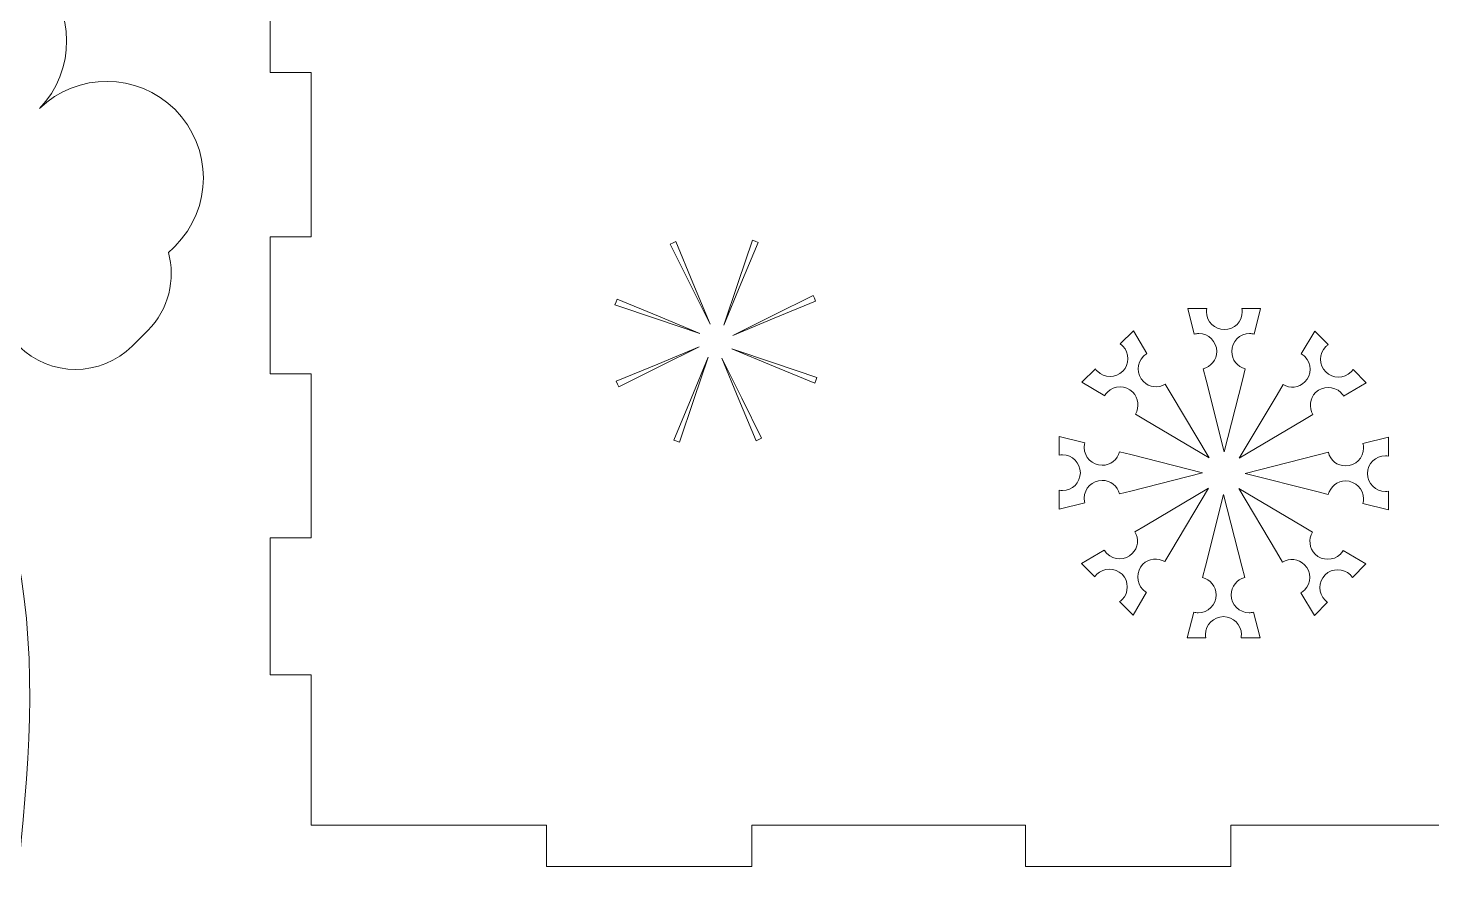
# Model space of a CAD drawing. Header units: centimetres. Extents: x -46.6 to 47.1, y -34.6 to 34.6.
# Drawn here: x 9.88 to 30.39, y 9.21 to 21.79 of the extents above; entities that cross this region are included whole.
import ezdxf

# ---------------------------------------------------------------- set-up
doc = ezdxf.new("R2010")
doc.units = ezdxf.units.CM
doc.header["$MEASUREMENT"] = 0
doc.layers.add('layer 1', color=7, linetype='Continuous')

msp = doc.modelspace()

# ---------------------------------------------------------------- linework, layer by layer
at = {"layer": 'layer 1', "lineweight": 9}
for points, knots in [([(-2.1397, 34.3678), (-1.70118, 34.3678), (-1.25418, 34.25672), (-0.84504, 34.07166), (-0.84504, 34.07166), (-1.07098, 33.84564), (-1.00462, 33.43742), (-1.08522, 33.1208), (-1.08522, 33.1208), (-0.86288, 33.32034), (-0.69158, 33.69736), (-0.40396, 33.83474), (-0.40396, 33.83474), (0.47112, 33.28476), (1.04496, 32.40574), (0.72594, 31.6689), (0.72594, 31.6689), (0.72594, 31.6689), (0.35686, 30.81668), (0.35686, 30.81668), (0.35686, 30.81668), (0.89428, 31.11614), (1.58564, 31.03772), (2.04226, 30.58112), (2.04226, 30.58112), (2.58862, 30.03476), (2.59362, 29.15216), (2.05746, 28.59952), (2.05746, 28.59952), (2.05746, 28.59952), (2.05786, 28.59912), (2.05786, 28.59912), (2.05786, 28.59912), (2.61052, 29.13528), (3.4931, 29.13028), (4.03946, 28.58392), (4.03946, 28.58392), (4.58582, 28.03754), (4.59084, 27.15496), (4.05468, 26.60232), (4.05468, 26.60232), (4.05468, 26.60232), (4.05508, 26.60192), (4.05508, 26.60192), (4.05508, 26.60192), (4.60772, 27.13808), (5.4903, 27.13306), (6.03668, 26.5867), (6.03668, 26.5867), (6.58304, 26.04034), (6.58804, 25.15776), (6.05188, 24.6051), (6.05188, 24.6051), (6.05188, 24.6051), (6.05228, 24.6047), (6.05228, 24.6047), (6.05228, 24.6047), (6.60492, 25.14086), (7.48752, 25.13586), (8.03388, 24.5895), (8.03388, 24.5895), (8.58024, 24.04312), (8.58526, 23.16054), (8.0491, 22.6079), (8.0491, 22.6079), (8.0491, 22.6079), (8.0495, 22.6075), (8.0495, 22.6075), (8.0495, 22.6075), (8.60214, 23.14366), (9.48472, 23.13866), (10.03108, 22.59228), (10.03108, 22.59228), (10.57746, 22.04592), (10.58246, 21.16334), (10.0463, 20.61068), (10.0463, 20.61068), (10.0463, 20.61068), (10.0467, 20.6103), (10.0467, 20.6103), (10.0467, 20.6103), (10.59934, 21.14644), (11.48194, 21.14144), (12.0283, 20.59508), (12.0283, 20.59508), (12.57982, 20.04356), (12.57982, 19.14938), (12.0283, 18.59786), (12.0283, 18.59786), (11.99692, 18.56648), (11.96436, 18.53696), (11.93088, 18.50916), (11.93088, 18.50916), (12.03858, 18.11516), (11.9385, 17.67492), (11.6305, 17.36694), (11.6305, 17.36694), (11.6305, 17.36694), (11.40418, 17.1406), (11.40418, 17.1406), (11.40418, 17.1406), (10.9478, 16.68422), (10.201, 16.68422), (9.74462, 17.1406), (9.74462, 17.1406), (9.74462, 17.1406), (9.34388, 17.54134), (9.34388, 17.54134), (9.34388, 17.54134), (9.10572, 17.41856), (8.8358, 17.3493), (8.5498, 17.3493), (8.5498, 17.3493), (7.58696, 17.3493), (6.8064, 18.13438), (6.8064, 19.10282), (6.8064, 19.10282), (6.8064, 19.38686), (6.87362, 19.6551), (6.99282, 19.8924), (6.99282, 19.8924), (8.2328, 20.37488), (1.23822, 28.23558), (-2.1277, 29.41502), (-2.1277, 29.41502), (-5.49352, 28.23586), (-12.48846, 20.37482), (-11.24846, 19.89232), (-11.24846, 19.89232), (-11.12926, 19.65502), (-11.06204, 19.38678), (-11.06204, 19.10274), (-11.06204, 19.10274), (-11.06204, 18.1343), (-11.8426, 17.34922), (-12.80544, 17.34922), (-12.80544, 17.34922), (-13.09144, 17.34922), (-13.36136, 17.41848), (-13.59952, 17.54126), (-13.59952, 17.54126), (-13.59952, 17.54126), (-14.00026, 17.14052), (-14.00026, 17.14052), (-14.00026, 17.14052), (-14.45664, 16.68414), (-15.20344, 16.68414), (-15.65982, 17.14052), (-15.65982, 17.14052), (-15.65982, 17.14052), (-15.88614, 17.36686), (-15.88614, 17.36686), (-15.88614, 17.36686), (-16.19414, 17.67484), (-16.29422, 18.11508), (-16.18652, 18.50908), (-16.18652, 18.50908), (-16.22, 18.53688), (-16.25256, 18.5664), (-16.28394, 18.59778), (-16.28394, 18.59778), (-16.83546, 19.1493), (-16.83546, 20.04348), (-16.28394, 20.595), (-16.28394, 20.595), (-15.73758, 21.14136), (-14.85498, 21.14636), (-14.30234, 20.61022), (-14.30234, 20.61022), (-14.30234, 20.61022), (-14.30194, 20.6106), (-14.30194, 20.6106), (-14.30194, 20.6106), (-14.8381, 21.16326), (-14.8331, 22.04584), (-14.28672, 22.5922), (-14.28672, 22.5922), (-13.74036, 23.13858), (-12.85778, 23.14358), (-12.30514, 22.60742), (-12.30514, 22.60742), (-12.30514, 22.60742), (-12.30474, 22.60782), (-12.30474, 22.60782), (-12.30474, 22.60782), (-12.8409, 23.16046), (-12.83588, 24.04304), (-12.28952, 24.58942), (-12.28952, 24.58942), (-11.74316, 25.13578), (-10.86056, 25.14078), (-10.30792, 24.60462), (-10.30792, 24.60462), (-10.30792, 24.60462), (-10.30752, 24.60502), (-10.30752, 24.60502), (-10.30752, 24.60502), (-10.84368, 25.15768), (-10.83868, 26.04026), (-10.29232, 26.58662), (-10.29232, 26.58662), (-9.74594, 27.13298), (-8.86336, 27.138), (-8.31072, 26.60184), (-8.31072, 26.60184), (-8.31072, 26.60184), (-8.31032, 26.60224), (-8.31032, 26.60224), (-8.31032, 26.60224), (-8.84648, 27.15488), (-8.84146, 28.03746), (-8.2951, 28.58384), (-8.2951, 28.58384), (-7.74874, 29.1302), (-6.86616, 29.1352), (-6.3135, 28.59904), (-6.3135, 28.59904), (-6.3135, 28.59904), (-6.3131, 28.59944), (-6.3131, 28.59944), (-6.3131, 28.59944), (-6.84926, 29.15208), (-6.84426, 30.03468), (-6.2979, 30.58104), (-6.2979, 30.58104), (-5.85156, 31.02736), (-5.1809, 31.11236), (-4.64898, 30.83626), (-4.64898, 30.83626), (-4.64898, 30.83626), (-5.0096, 31.66886), (-5.0096, 31.66886), (-5.0096, 31.66886), (-5.3295, 32.40748), (-4.74336, 33.2938), (-3.8578, 33.84404), (-3.8578, 33.84404), (-3.8578, 33.84404), (-3.85666, 33.83482), (-3.85666, 33.83482), (-3.85666, 33.83482), (-3.56892, 33.6975), (-3.39762, 33.32038), (-3.17524, 33.1208), (-3.17524, 33.1208), (-3.25614, 33.4386), (-3.18894, 33.84874), (-3.41794, 34.07424), (-3.41794, 34.07424), (-3.41794, 34.07424), (-3.4225, 34.07588), (-3.4225, 34.07588), (-3.4225, 34.07588), (-3.01616, 34.25844), (-2.57342, 34.3678), (-2.1397, 34.3678)], [0, 0, 0, 0, 0.01538462, 0.01538462, 0.01538462, 0.01538462, 0.03076923, 0.03076923, 0.03076923, 0.03076923, 0.04615385, 0.04615385, 0.04615385, 0.04615385, 0.06153846, 0.06153846, 0.06153846, 0.06153846, 0.07692308, 0.07692308, 0.07692308, 0.07692308, 0.09230769, 0.09230769, 0.09230769, 0.09230769, 0.10769231, 0.10769231, 0.10769231, 0.10769231, 0.12307692, 0.12307692, 0.12307692, 0.12307692, 0.13846154, 0.13846154, 0.13846154, 0.13846154, 0.15384615, 0.15384615, 0.15384615, 0.15384615, 0.16923077, 0.16923077, 0.16923077, 0.16923077, 0.18461538, 0.18461538, 0.18461538, 0.18461538, 0.2, 0.2, 0.2, 0.2, 0.21538462, 0.21538462, 0.21538462, 0.21538462, 0.23076923, 0.23076923, 0.23076923, 0.23076923, 0.24615385, 0.24615385, 0.24615385, 0.24615385, 0.26153846, 0.26153846, 0.26153846, 0.26153846, 0.27692308, 0.27692308, 0.27692308, 0.27692308, 0.29230769, 0.29230769, 0.29230769, 0.29230769, 0.30769231, 0.30769231, 0.30769231, 0.30769231, 0.32307692, 0.32307692, 0.32307692, 0.32307692, 0.33846154, 0.33846154, 0.33846154, 0.33846154, 0.35384615, 0.35384615, 0.35384615, 0.35384615, 0.36923077, 0.36923077, 0.36923077, 0.36923077, 0.38461538, 0.38461538, 0.38461538, 0.38461538, 0.4, 0.4, 0.4, 0.4, 0.41538462, 0.41538462, 0.41538462, 0.41538462, 0.43076923, 0.43076923, 0.43076923, 0.43076923, 0.44615385, 0.44615385, 0.44615385, 0.44615385, 0.46153846, 0.46153846, 0.46153846, 0.46153846, 0.47692308, 0.47692308, 0.47692308, 0.47692308, 0.49230769, 0.49230769, 0.49230769, 0.49230769, 0.50769231, 0.50769231, 0.50769231, 0.50769231, 0.52307692, 0.52307692, 0.52307692, 0.52307692, 0.53846154, 0.53846154, 0.53846154, 0.53846154, 0.55384615, 0.55384615, 0.55384615, 0.55384615, 0.56923077, 0.56923077, 0.56923077, 0.56923077, 0.58461538, 0.58461538, 0.58461538, 0.58461538, 0.6, 0.6, 0.6, 0.6, 0.61538462, 0.61538462, 0.61538462, 0.61538462, 0.63076923, 0.63076923, 0.63076923, 0.63076923, 0.64615385, 0.64615385, 0.64615385, 0.64615385, 0.66153846, 0.66153846, 0.66153846, 0.66153846, 0.67692308, 0.67692308, 0.67692308, 0.67692308, 0.69230769, 0.69230769, 0.69230769, 0.69230769, 0.70769231, 0.70769231, 0.70769231, 0.70769231, 0.72307692, 0.72307692, 0.72307692, 0.72307692, 0.73846154, 0.73846154, 0.73846154, 0.73846154, 0.75384615, 0.75384615, 0.75384615, 0.75384615, 0.76923077, 0.76923077, 0.76923077, 0.76923077, 0.78461538, 0.78461538, 0.78461538, 0.78461538, 0.8, 0.8, 0.8, 0.8, 0.81538462, 0.81538462, 0.81538462, 0.81538462, 0.83076923, 0.83076923, 0.83076923, 0.83076923, 0.84615385, 0.84615385, 0.84615385, 0.84615385, 0.86153846, 0.86153846, 0.86153846, 0.86153846, 0.87692308, 0.87692308, 0.87692308, 0.87692308, 0.89230769, 0.89230769, 0.89230769, 0.89230769, 0.90769231, 0.90769231, 0.90769231, 0.90769231, 0.92307692, 0.92307692, 0.92307692, 0.92307692, 0.93846154, 0.93846154, 0.93846154, 0.93846154, 0.95384615, 0.95384615, 0.95384615, 0.95384615, 0.96923077, 0.96923077, 0.96923077, 0.96923077, 1, 1, 1, 1]), ([(-3.74194, 25.22814), (-4.02678, 25.69746), (-3.96658, 26.31778), (-3.56116, 26.7232), (-3.56116, 26.7232), (-3.19568, 27.08868), (-2.65548, 27.17362), (-2.20874, 26.9781), (-2.20874, 26.9781), (-1.762, 27.17364), (-1.2218, 27.08868), (-0.85628, 26.72318), (-0.85628, 26.72318), (-0.45098, 26.31782), (-0.39074, 25.69768), (-0.6754, 25.22838), (-0.6754, 25.22838), (-0.6754, 25.22838), (9.51506, 14.90816), (9.51506, 14.90816), (9.51506, 14.90816), (10.47876, 11.76826), (9.32576, 8.84002), (9.54864, 5.01222), (9.54864, 5.01222), (9.80666, 0.07872), (10.22346, -4.53724), (9.52898, -9.07384), (9.52898, -9.07384), (9.52898, -9.07384), (5.29284, -9.0738), (5.29284, -9.0738), (5.29284, -9.0738), (5.29284, -9.0738), (5.29284, -9.67348), (5.29284, -9.67348), (5.29284, -9.67348), (5.29284, -9.67348), (2.29284, -9.67348), (2.29284, -9.67348), (2.29284, -9.67348), (2.29284, -9.67348), (2.29284, -9.0738), (2.29284, -9.0738), (2.29284, -9.0738), (2.29284, -9.0738), (-0.70716, -9.0738), (-0.70716, -9.0738), (-0.70716, -9.0738), (-0.70716, -9.0738), (-0.70716, -9.67348), (-0.70716, -9.67348), (-0.70716, -9.67348), (-0.70716, -9.67348), (-3.70716, -9.67348), (-3.70716, -9.67348), (-3.70716, -9.67348), (-3.70716, -9.67348), (-3.70716, -9.0738), (-3.70716, -9.0738), (-3.70716, -9.0738), (-3.70716, -9.0738), (-6.70716, -9.0738), (-6.70716, -9.0738), (-6.70716, -9.0738), (-6.70716, -9.0738), (-6.70716, -9.67348), (-6.70716, -9.67348), (-6.70716, -9.67348), (-6.70716, -9.67348), (-9.70716, -9.67348), (-9.70716, -9.67348), (-9.70716, -9.67348), (-9.70716, -9.67348), (-9.70716, -9.0738), (-9.70716, -9.0738), (-9.70716, -9.0738), (-9.70716, -9.0738), (-13.94226, -9.07384), (-13.94226, -9.07384), (-13.94226, -9.07384), (-14.63674, -4.53724), (-14.21994, 0.07872), (-13.96192, 5.01222), (-13.96192, 5.01222), (-13.73934, 8.83482), (-14.88878, 11.7603), (-13.93214, 14.89536), (-13.93214, 14.89536), (-13.93214, 14.89536), (-13.93216, 14.90816), (-13.93216, 14.90816), (-13.93216, 14.90816), (-13.93216, 14.90816), (-3.74194, 25.22814), (-3.74194, 25.22814)], [0, 0, 0, 0, 0.04, 0.04, 0.04, 0.04, 0.08, 0.08, 0.08, 0.08, 0.12, 0.12, 0.12, 0.12, 0.16, 0.16, 0.16, 0.16, 0.2, 0.2, 0.2, 0.2, 0.24, 0.24, 0.24, 0.24, 0.28, 0.28, 0.28, 0.28, 0.32, 0.32, 0.32, 0.32, 0.36, 0.36, 0.36, 0.36, 0.4, 0.4, 0.4, 0.4, 0.44, 0.44, 0.44, 0.44, 0.48, 0.48, 0.48, 0.48, 0.52, 0.52, 0.52, 0.52, 0.56, 0.56, 0.56, 0.56, 0.6, 0.6, 0.6, 0.6, 0.64, 0.64, 0.64, 0.64, 0.68, 0.68, 0.68, 0.68, 0.72, 0.72, 0.72, 0.72, 0.76, 0.76, 0.76, 0.76, 0.8, 0.8, 0.8, 0.8, 0.84, 0.84, 0.84, 0.84, 0.88, 0.88, 0.88, 0.88, 0.92, 0.92, 0.92, 0.92, 1, 1, 1, 1])]:
    msp.add_open_spline(points, degree=3, knots=knots, dxfattribs=at)
at = {"layer": 'layer 1', "color": 250, "lineweight": 9}
msp.add_open_spline([(14.01664, 34.13632), (14.01664, 34.13632), (38.01664, 34.13632), (38.01664, 34.13632), (38.01664, 34.13632), (38.01664, 34.13632), (38.01664, 34.13626), (38.01664, 34.13626), (38.01664, 34.13626), (38.01664, 34.13626), (39.21686, 34.13626), (39.21686, 34.13626), (39.21686, 34.13626), (39.21686, 34.13626), (39.21686, 33.13626), (39.21686, 33.13626), (39.21686, 33.13626), (39.21686, 33.13626), (38.01664, 33.13626), (38.01664, 33.13626), (38.01664, 33.13626), (38.01664, 33.13626), (38.01664, 31.93632), (38.01664, 31.93632), (38.01664, 31.93632), (38.01664, 31.93632), (38.61648, 31.93632), (38.61648, 31.93632), (38.61648, 31.93632), (38.61648, 31.93632), (38.61648, 29.93632), (38.61648, 29.93632), (38.61648, 29.93632), (38.61648, 29.93632), (38.01664, 29.93632), (38.01664, 29.93632), (38.01664, 29.93632), (38.01664, 29.93632), (38.01664, 27.53632), (38.01664, 27.53632), (38.01664, 27.53632), (38.01664, 27.53632), (38.61648, 27.53632), (38.61648, 27.53632), (38.61648, 27.53632), (38.61648, 27.53632), (38.61648, 25.53632), (38.61648, 25.53632), (38.61648, 25.53632), (38.61648, 25.53632), (38.01664, 25.53632), (38.01664, 25.53632), (38.01664, 25.53632), (38.01664, 25.53632), (38.01664, 23.13632), (38.01664, 23.13632), (38.01664, 23.13632), (38.01664, 23.13632), (38.61648, 23.13632), (38.61648, 23.13632), (38.61648, 23.13632), (38.61648, 23.13632), (38.61648, 21.13632), (38.61648, 21.13632), (38.61648, 21.13632), (38.61648, 21.13632), (38.01664, 21.13632), (38.01664, 21.13632), (38.01664, 21.13632), (38.01664, 21.13632), (38.01664, 18.73632), (38.01664, 18.73632), (38.01664, 18.73632), (38.01664, 18.73632), (38.61648, 18.73632), (38.61648, 18.73632), (38.61648, 18.73632), (38.61648, 18.73632), (38.61648, 16.73632), (38.61648, 16.73632), (38.61648, 16.73632), (38.61648, 16.73632), (38.01664, 16.73632), (38.01664, 16.73632), (38.01664, 16.73632), (38.01664, 16.73632), (38.01664, 14.33632), (38.01664, 14.33632), (38.01664, 14.33632), (38.01664, 14.33632), (38.61648, 14.33632), (38.61648, 14.33632), (38.61648, 14.33632), (38.61648, 14.33632), (38.61648, 12.33632), (38.61648, 12.33632), (38.61648, 12.33632), (38.61648, 12.33632), (38.01664, 12.33632), (38.01664, 12.33632), (38.01664, 12.33632), (38.01664, 12.33632), (38.01664, 10.13632), (38.01664, 10.13632), (38.01664, 10.13632), (38.01664, 10.13632), (34.45386, 10.13632), (34.45386, 10.13632), (34.45386, 10.13632), (34.45386, 10.13632), (34.45386, 9.53624), (34.45386, 9.53624), (34.45386, 9.53624), (34.45386, 9.53624), (31.45386, 9.53624), (31.45386, 9.53624), (31.45386, 9.53624), (31.45386, 9.53624), (31.45386, 10.13632), (31.45386, 10.13632), (31.45386, 10.13632), (31.45386, 10.13632), (27.45386, 10.13632), (27.45386, 10.13632), (27.45386, 10.13632), (27.45386, 10.13632), (27.45386, 9.53624), (27.45386, 9.53624), (27.45386, 9.53624), (27.45386, 9.53624), (24.45386, 9.53624), (24.45386, 9.53624), (24.45386, 9.53624), (24.45386, 9.53624), (24.45386, 10.13632), (24.45386, 10.13632), (24.45386, 10.13632), (24.45386, 10.13632), (20.45386, 10.13632), (20.45386, 10.13632), (20.45386, 10.13632), (20.45386, 10.13632), (20.45386, 9.53624), (20.45386, 9.53624), (20.45386, 9.53624), (20.45386, 9.53624), (17.45386, 9.53624), (17.45386, 9.53624), (17.45386, 9.53624), (17.45386, 9.53624), (17.45386, 10.13632), (17.45386, 10.13632), (17.45386, 10.13632), (17.45386, 10.13632), (14.01664, 10.13632), (14.01664, 10.13632), (14.01664, 10.13632), (14.01664, 10.13632), (14.01664, 12.33632), (14.01664, 12.33632), (14.01664, 12.33632), (14.01664, 12.33632), (13.41648, 12.33632), (13.41648, 12.33632), (13.41648, 12.33632), (13.41648, 12.33632), (13.41648, 14.33632), (13.41648, 14.33632), (13.41648, 14.33632), (13.41648, 14.33632), (14.01664, 14.33632), (14.01664, 14.33632), (14.01664, 14.33632), (14.01664, 14.33632), (14.01664, 16.73632), (14.01664, 16.73632), (14.01664, 16.73632), (14.01664, 16.73632), (13.41648, 16.73632), (13.41648, 16.73632), (13.41648, 16.73632), (13.41648, 16.73632), (13.41648, 18.73632), (13.41648, 18.73632), (13.41648, 18.73632), (13.41648, 18.73632), (14.01664, 18.73632), (14.01664, 18.73632), (14.01664, 18.73632), (14.01664, 18.73632), (14.01664, 21.13632), (14.01664, 21.13632), (14.01664, 21.13632), (14.01664, 21.13632), (13.41648, 21.13632), (13.41648, 21.13632), (13.41648, 21.13632), (13.41648, 21.13632), (13.41648, 23.13632), (13.41648, 23.13632), (13.41648, 23.13632), (13.41648, 23.13632), (14.01664, 23.13632), (14.01664, 23.13632), (14.01664, 23.13632), (14.01664, 23.13632), (14.01664, 25.53632), (14.01664, 25.53632), (14.01664, 25.53632), (14.01664, 25.53632), (13.41648, 25.53632), (13.41648, 25.53632), (13.41648, 25.53632), (13.41648, 25.53632), (13.41648, 27.53632), (13.41648, 27.53632), (13.41648, 27.53632), (13.41648, 27.53632), (14.01664, 27.53632), (14.01664, 27.53632), (14.01664, 27.53632), (14.01664, 27.53632), (14.01664, 29.93632), (14.01664, 29.93632), (14.01664, 29.93632), (14.01664, 29.93632), (13.41648, 29.93632), (13.41648, 29.93632), (13.41648, 29.93632), (13.41648, 29.93632), (13.41648, 31.93632), (13.41648, 31.93632), (13.41648, 31.93632), (13.41648, 31.93632), (14.01664, 31.93632), (14.01664, 31.93632), (14.01664, 31.93632), (14.01664, 31.93632), (14.01664, 33.13626), (14.01664, 33.13626), (14.01664, 33.13626), (14.01664, 33.13626), (12.81686, 33.13626), (12.81686, 33.13626), (12.81686, 33.13626), (12.81686, 33.13626), (12.81686, 34.13626), (12.81686, 34.13626), (12.81686, 34.13626), (12.81686, 34.13626), (14.01664, 34.13626), (14.01664, 34.13626), (14.01664, 34.13626), (14.01664, 34.13626), (14.01664, 34.13632), (14.01664, 34.13632)], degree=3, knots=[0, 0, 0, 0, 0.01538462, 0.01538462, 0.01538462, 0.01538462, 0.03076923, 0.03076923, 0.03076923, 0.03076923, 0.04615385, 0.04615385, 0.04615385, 0.04615385, 0.06153846, 0.06153846, 0.06153846, 0.06153846, 0.07692308, 0.07692308, 0.07692308, 0.07692308, 0.09230769, 0.09230769, 0.09230769, 0.09230769, 0.10769231, 0.10769231, 0.10769231, 0.10769231, 0.12307692, 0.12307692, 0.12307692, 0.12307692, 0.13846154, 0.13846154, 0.13846154, 0.13846154, 0.15384615, 0.15384615, 0.15384615, 0.15384615, 0.16923077, 0.16923077, 0.16923077, 0.16923077, 0.18461538, 0.18461538, 0.18461538, 0.18461538, 0.2, 0.2, 0.2, 0.2, 0.21538462, 0.21538462, 0.21538462, 0.21538462, 0.23076923, 0.23076923, 0.23076923, 0.23076923, 0.24615385, 0.24615385, 0.24615385, 0.24615385, 0.26153846, 0.26153846, 0.26153846, 0.26153846, 0.27692308, 0.27692308, 0.27692308, 0.27692308, 0.29230769, 0.29230769, 0.29230769, 0.29230769, 0.30769231, 0.30769231, 0.30769231, 0.30769231, 0.32307692, 0.32307692, 0.32307692, 0.32307692, 0.33846154, 0.33846154, 0.33846154, 0.33846154, 0.35384615, 0.35384615, 0.35384615, 0.35384615, 0.36923077, 0.36923077, 0.36923077, 0.36923077, 0.38461538, 0.38461538, 0.38461538, 0.38461538, 0.4, 0.4, 0.4, 0.4, 0.41538462, 0.41538462, 0.41538462, 0.41538462, 0.43076923, 0.43076923, 0.43076923, 0.43076923, 0.44615385, 0.44615385, 0.44615385, 0.44615385, 0.46153846, 0.46153846, 0.46153846, 0.46153846, 0.47692308, 0.47692308, 0.47692308, 0.47692308, 0.49230769, 0.49230769, 0.49230769, 0.49230769, 0.50769231, 0.50769231, 0.50769231, 0.50769231, 0.52307692, 0.52307692, 0.52307692, 0.52307692, 0.53846154, 0.53846154, 0.53846154, 0.53846154, 0.55384615, 0.55384615, 0.55384615, 0.55384615, 0.56923077, 0.56923077, 0.56923077, 0.56923077, 0.58461538, 0.58461538, 0.58461538, 0.58461538, 0.6, 0.6, 0.6, 0.6, 0.61538462, 0.61538462, 0.61538462, 0.61538462, 0.63076923, 0.63076923, 0.63076923, 0.63076923, 0.64615385, 0.64615385, 0.64615385, 0.64615385, 0.66153846, 0.66153846, 0.66153846, 0.66153846, 0.67692308, 0.67692308, 0.67692308, 0.67692308, 0.69230769, 0.69230769, 0.69230769, 0.69230769, 0.70769231, 0.70769231, 0.70769231, 0.70769231, 0.72307692, 0.72307692, 0.72307692, 0.72307692, 0.73846154, 0.73846154, 0.73846154, 0.73846154, 0.75384615, 0.75384615, 0.75384615, 0.75384615, 0.76923077, 0.76923077, 0.76923077, 0.76923077, 0.78461538, 0.78461538, 0.78461538, 0.78461538, 0.8, 0.8, 0.8, 0.8, 0.81538462, 0.81538462, 0.81538462, 0.81538462, 0.83076923, 0.83076923, 0.83076923, 0.83076923, 0.84615385, 0.84615385, 0.84615385, 0.84615385, 0.86153846, 0.86153846, 0.86153846, 0.86153846, 0.87692308, 0.87692308, 0.87692308, 0.87692308, 0.89230769, 0.89230769, 0.89230769, 0.89230769, 0.90769231, 0.90769231, 0.90769231, 0.90769231, 0.92307692, 0.92307692, 0.92307692, 0.92307692, 0.93846154, 0.93846154, 0.93846154, 0.93846154, 0.95384615, 0.95384615, 0.95384615, 0.95384615, 0.96923077, 0.96923077, 0.96923077, 0.96923077, 1, 1, 1, 1], dxfattribs=at)
at = {"layer": 'layer 1', "color": 5, "lineweight": 9}
for points, knots in [([(19.84659, 17.45797), (19.84659, 17.45797), (19.59575, 18.06297), (19.59575, 18.06297), (19.59575, 18.06297), (19.59575, 18.06297), (19.34519, 18.66815), (19.34519, 18.66815), (19.34519, 18.66815), (19.34519, 18.66815), (19.30469, 18.64988), (19.30469, 18.64988), (19.30469, 18.64988), (19.30469, 18.64988), (19.26429, 18.63134), (19.26429, 18.63134), (19.26429, 18.63134), (19.26429, 18.63134), (19.55553, 18.0447), (19.55553, 18.0447), (19.55553, 18.0447), (19.55553, 18.0447), (19.84659, 17.45797), (19.84659, 17.45797)], [0, 0, 0, 0, 0.14285714, 0.14285714, 0.14285714, 0.14285714, 0.28571429, 0.28571429, 0.28571429, 0.28571429, 0.42857143, 0.42857143, 0.42857143, 0.42857143, 0.57142857, 0.57142857, 0.57142857, 0.57142857, 0.71428571, 0.71428571, 0.71428571, 0.71428571, 1, 1, 1, 1]), ([(20.04558, 17.44589), (20.04558, 17.44589), (20.29623, 18.05107), (20.29623, 18.05107), (20.29623, 18.05107), (20.29623, 18.05107), (20.54679, 18.65607), (20.54679, 18.65607), (20.54679, 18.65607), (20.54679, 18.65607), (20.50509, 18.67166), (20.50509, 18.67166), (20.50509, 18.67166), (20.50509, 18.67166), (20.46349, 18.68743), (20.46349, 18.68743), (20.46349, 18.68743), (20.46349, 18.68743), (20.25444, 18.06666), (20.25444, 18.06666), (20.25444, 18.06666), (20.25444, 18.06666), (20.04558, 17.44589), (20.04558, 17.44589)], [0, 0, 0, 0, 0.14285714, 0.14285714, 0.14285714, 0.14285714, 0.28571429, 0.28571429, 0.28571429, 0.28571429, 0.42857143, 0.42857143, 0.42857143, 0.42857143, 0.57142857, 0.57142857, 0.57142857, 0.57142857, 0.71428571, 0.71428571, 0.71428571, 0.71428571, 1, 1, 1, 1]), ([(21.36951, 17.83833), (21.36951, 17.83833), (21.35097, 17.87902), (21.35097, 17.87902), (21.35097, 17.87902), (21.35097, 17.87902), (20.76433, 17.58777), (20.76433, 17.58777), (20.76433, 17.58777), (20.76433, 17.58777), (20.17759, 17.29662), (20.17759, 17.29662), (20.17759, 17.29662), (20.17759, 17.29662), (20.78259, 17.54727), (20.78259, 17.54727), (20.78259, 17.54727), (20.78259, 17.54727), (21.38796, 17.79792), (21.38796, 17.79792), (21.38796, 17.79792), (21.38796, 17.79792), (21.36951, 17.83833), (21.36951, 17.83833)], [0, 0, 0, 0, 0.14285714, 0.14285714, 0.14285714, 0.14285714, 0.28571429, 0.28571429, 0.28571429, 0.28571429, 0.42857143, 0.42857143, 0.42857143, 0.42857143, 0.57142857, 0.57142857, 0.57142857, 0.57142857, 0.71428571, 0.71428571, 0.71428571, 0.71428571, 1, 1, 1, 1]), ([(19.69742, 17.32596), (19.69742, 17.32596), (19.09196, 17.57652), (19.09196, 17.57652), (19.09196, 17.57652), (19.09196, 17.57652), (18.48696, 17.82717), (18.48696, 17.82717), (18.48696, 17.82717), (18.48696, 17.82717), (18.47137, 17.78565), (18.47137, 17.78565), (18.47137, 17.78565), (18.47137, 17.78565), (18.45587, 17.74386), (18.45587, 17.74386), (18.45587, 17.74386), (18.45587, 17.74386), (19.07664, 17.53482), (19.07664, 17.53482), (19.07664, 17.53482), (19.07664, 17.53482), (19.69742, 17.32596), (19.69742, 17.32596)], [0, 0, 0, 0, 0.14285714, 0.14285714, 0.14285714, 0.14285714, 0.28571429, 0.28571429, 0.28571429, 0.28571429, 0.42857143, 0.42857143, 0.42857143, 0.42857143, 0.57142857, 0.57142857, 0.57142857, 0.57142857, 0.71428571, 0.71428571, 0.71428571, 0.71428571, 1, 1, 1, 1]), ([(26.98555, 17.32376), (27.13006, 17.32376), (27.2472, 17.20624), (27.2472, 17.06198), (27.2472, 17.06198), (27.24708, 16.93931), (27.16258, 16.83724), (27.04858, 16.80874), (27.04858, 16.80874), (27.04858, 16.80874), (27.09089, 16.64201), (27.09089, 16.64201), (27.09089, 16.64201), (27.09089, 16.64201), (27.35693, 15.5954), (27.35693, 15.5954), (27.35693, 15.5954), (27.35693, 15.5954), (27.62311, 16.64201), (27.62311, 16.64201), (27.62311, 16.64201), (27.62311, 16.64201), (27.66542, 16.80874), (27.66542, 16.80874), (27.66542, 16.80874), (27.55154, 16.83737), (27.46704, 16.93919), (27.46704, 17.06198), (27.46704, 17.06198), (27.46679, 17.20636), (27.58406, 17.32363), (27.72857, 17.32363), (27.72857, 17.32363), (27.75142, 17.32376), (27.77314, 17.31961), (27.79398, 17.31421), (27.79398, 17.31421), (27.79398, 17.31421), (27.8889, 17.68874), (27.8889, 17.68874), (27.8889, 17.68874), (27.8889, 17.68874), (27.61633, 17.68874), (27.61633, 17.68874), (27.61633, 17.68874), (27.61884, 17.67355), (27.62085, 17.6581), (27.62085, 17.64228), (27.62085, 17.64228), (27.62085, 17.4979), (27.50371, 17.38063), (27.35919, 17.38063), (27.35919, 17.38063), (27.21468, 17.38076), (27.09767, 17.49777), (27.09767, 17.64228), (27.09767, 17.64228), (27.09767, 17.65835), (27.09968, 17.67342), (27.10231, 17.68861), (27.10231, 17.68861), (27.10231, 17.68861), (26.82484, 17.68874), (26.82484, 17.68874), (26.82484, 17.68874), (26.82484, 17.68874), (26.92001, 17.31421), (26.92001, 17.31421), (26.92001, 17.31421), (26.9411, 17.31974), (26.9627, 17.32363), (26.98555, 17.32376)], [0, 0, 0, 0, 0.05263158, 0.05263158, 0.05263158, 0.05263158, 0.10526316, 0.10526316, 0.10526316, 0.10526316, 0.15789474, 0.15789474, 0.15789474, 0.15789474, 0.21052632, 0.21052632, 0.21052632, 0.21052632, 0.26315789, 0.26315789, 0.26315789, 0.26315789, 0.31578947, 0.31578947, 0.31578947, 0.31578947, 0.36842105, 0.36842105, 0.36842105, 0.36842105, 0.42105263, 0.42105263, 0.42105263, 0.42105263, 0.47368421, 0.47368421, 0.47368421, 0.47368421, 0.52631579, 0.52631579, 0.52631579, 0.52631579, 0.57894737, 0.57894737, 0.57894737, 0.57894737, 0.63157895, 0.63157895, 0.63157895, 0.63157895, 0.68421053, 0.68421053, 0.68421053, 0.68421053, 0.73684211, 0.73684211, 0.73684211, 0.73684211, 0.78947368, 0.78947368, 0.78947368, 0.78947368, 0.84210526, 0.84210526, 0.84210526, 0.84210526, 0.89473684, 0.89473684, 0.89473684, 0.89473684, 1, 1, 1, 1]), ([(25.65005, 16.46636), (25.75225, 16.56881), (25.91823, 16.56843), (26.0203, 16.46623), (26.0203, 16.46623), (26.10706, 16.37973), (26.11949, 16.24752), (26.05885, 16.14695), (26.05885, 16.14695), (26.05885, 16.14695), (26.20675, 16.05881), (26.20675, 16.05881), (26.20675, 16.05881), (26.20675, 16.05881), (27.13496, 15.50726), (27.13496, 15.50726), (27.13496, 15.50726), (27.13496, 15.50726), (26.5829, 16.43522), (26.5829, 16.43522), (26.5829, 16.43522), (26.5829, 16.43522), (26.49489, 16.583), (26.49489, 16.583), (26.49489, 16.583), (26.39457, 16.52298), (26.26249, 16.53529), (26.17586, 16.62192), (26.17586, 16.62192), (26.07366, 16.72399), (26.07366, 16.8896), (26.17586, 16.99179), (26.17586, 16.99179), (26.19168, 17.00799), (26.20989, 17.02055), (26.22859, 17.03147), (26.22859, 17.03147), (26.22859, 17.03147), (26.0311, 17.36356), (26.0311, 17.36356), (26.0311, 17.36356), (26.0311, 17.36356), (25.83825, 17.17046), (25.83825, 17.17046), (25.83825, 17.17046), (25.85068, 17.16204), (25.86311, 17.15225), (25.87416, 17.14095), (25.87416, 17.14095), (25.97623, 17.03875), (25.97636, 16.87302), (25.87416, 16.77095), (25.87416, 16.77095), (25.77196, 16.66875), (25.60636, 16.66862), (25.50416, 16.77095), (25.50416, 16.77095), (25.49286, 16.78237), (25.48369, 16.79443), (25.47478, 16.80711), (25.47478, 16.80711), (25.47478, 16.80711), (25.27866, 16.61087), (25.27866, 16.61087), (25.27866, 16.61087), (25.27866, 16.61087), (25.6105, 16.41363), (25.6105, 16.41363), (25.6105, 16.41363), (25.62142, 16.43233), (25.6341, 16.45029), (25.65005, 16.46636)], [0, 0, 0, 0, 0.05263158, 0.05263158, 0.05263158, 0.05263158, 0.10526316, 0.10526316, 0.10526316, 0.10526316, 0.15789474, 0.15789474, 0.15789474, 0.15789474, 0.21052632, 0.21052632, 0.21052632, 0.21052632, 0.26315789, 0.26315789, 0.26315789, 0.26315789, 0.31578947, 0.31578947, 0.31578947, 0.31578947, 0.36842105, 0.36842105, 0.36842105, 0.36842105, 0.42105263, 0.42105263, 0.42105263, 0.42105263, 0.47368421, 0.47368421, 0.47368421, 0.47368421, 0.52631579, 0.52631579, 0.52631579, 0.52631579, 0.57894737, 0.57894737, 0.57894737, 0.57894737, 0.63157895, 0.63157895, 0.63157895, 0.63157895, 0.68421053, 0.68421053, 0.68421053, 0.68421053, 0.73684211, 0.73684211, 0.73684211, 0.73684211, 0.78947368, 0.78947368, 0.78947368, 0.78947368, 0.84210526, 0.84210526, 0.84210526, 0.84210526, 0.89473684, 0.89473684, 0.89473684, 0.89473684, 1, 1, 1, 1]), ([(27.57653, 15.50098), (27.57653, 15.50098), (28.50423, 16.05279), (28.50423, 16.05279), (28.50423, 16.05279), (28.50423, 16.05279), (28.65251, 16.1408), (28.65251, 16.1408), (28.65251, 16.1408), (28.592, 16.24149), (28.60455, 16.37332), (28.69131, 16.45995), (28.69131, 16.45995), (28.79326, 16.56228), (28.95911, 16.56228), (29.06131, 16.45995), (29.06131, 16.45995), (29.07726, 16.44401), (29.09006, 16.42593), (29.10099, 16.40722), (29.10099, 16.40722), (29.10099, 16.40722), (29.43282, 16.60472), (29.43282, 16.60472), (29.43282, 16.60472), (29.43282, 16.60472), (29.23972, 16.79782), (29.23972, 16.79782), (29.23972, 16.79782), (29.23131, 16.78501), (29.22164, 16.77271), (29.21034, 16.76153), (29.21034, 16.76153), (29.10827, 16.65971), (28.94266, 16.65946), (28.84046, 16.76153), (28.84046, 16.76153), (28.73826, 16.86398), (28.73826, 17.02946), (28.84046, 17.13166), (28.84046, 17.13166), (28.85139, 17.14309), (28.86394, 17.15238), (28.87637, 17.16104), (28.87637, 17.16104), (28.87637, 17.16104), (28.68013, 17.3574), (28.68013, 17.3574), (28.68013, 17.3574), (28.68013, 17.3574), (28.48289, 17.02519), (28.48289, 17.02519), (28.48289, 17.02519), (28.5016, 17.01427), (28.51968, 17.00159), (28.53587, 16.98552), (28.53587, 16.98552), (28.63782, 16.88344), (28.63795, 16.71759), (28.53587, 16.61564), (28.53587, 16.61564), (28.44899, 16.52888), (28.31691, 16.51633), (28.21647, 16.57672), (28.21647, 16.57672), (28.21647, 16.57672), (28.12833, 16.42907), (28.12833, 16.42907), (28.12833, 16.42907), (28.12833, 16.42907), (27.57653, 15.50098), (27.57653, 15.50098)], [0, 0, 0, 0, 0.05263158, 0.05263158, 0.05263158, 0.05263158, 0.10526316, 0.10526316, 0.10526316, 0.10526316, 0.15789474, 0.15789474, 0.15789474, 0.15789474, 0.21052632, 0.21052632, 0.21052632, 0.21052632, 0.26315789, 0.26315789, 0.26315789, 0.26315789, 0.31578947, 0.31578947, 0.31578947, 0.31578947, 0.36842105, 0.36842105, 0.36842105, 0.36842105, 0.42105263, 0.42105263, 0.42105263, 0.42105263, 0.47368421, 0.47368421, 0.47368421, 0.47368421, 0.52631579, 0.52631579, 0.52631579, 0.52631579, 0.57894737, 0.57894737, 0.57894737, 0.57894737, 0.63157895, 0.63157895, 0.63157895, 0.63157895, 0.68421053, 0.68421053, 0.68421053, 0.68421053, 0.73684211, 0.73684211, 0.73684211, 0.73684211, 0.78947368, 0.78947368, 0.78947368, 0.78947368, 0.84210526, 0.84210526, 0.84210526, 0.84210526, 0.89473684, 0.89473684, 0.89473684, 0.89473684, 1, 1, 1, 1]), ([(18.49332, 16.58507), (18.49332, 16.58507), (18.51168, 16.54485), (18.51168, 16.54485), (18.51168, 16.54485), (18.51168, 16.54485), (19.09841, 16.83591), (19.09841, 16.83591), (19.09841, 16.83591), (19.09841, 16.83591), (19.68515, 17.12715), (19.68515, 17.12715), (19.68515, 17.12715), (19.68515, 17.12715), (19.07987, 16.87631), (19.07987, 16.87631), (19.07987, 16.87631), (19.07987, 16.87631), (18.47469, 16.62557), (18.47469, 16.62557), (18.47469, 16.62557), (18.47469, 16.62557), (18.49332, 16.58507), (18.49332, 16.58507)], [0, 0, 0, 0, 0.14285714, 0.14285714, 0.14285714, 0.14285714, 0.28571429, 0.28571429, 0.28571429, 0.28571429, 0.42857143, 0.42857143, 0.42857143, 0.42857143, 0.57142857, 0.57142857, 0.57142857, 0.57142857, 0.71428571, 0.71428571, 0.71428571, 0.71428571, 1, 1, 1, 1]), ([(20.16533, 17.09763), (20.16533, 17.09763), (20.77069, 16.84707), (20.77069, 16.84707), (20.77069, 16.84707), (20.77069, 16.84707), (21.37569, 16.59642), (21.37569, 16.59642), (21.37569, 16.59642), (21.37569, 16.59642), (21.39147, 16.63802), (21.39147, 16.63802), (21.39147, 16.63802), (21.39147, 16.63802), (21.40687, 16.67972), (21.40687, 16.67972), (21.40687, 16.67972), (21.40687, 16.67972), (20.78628, 16.88858), (20.78628, 16.88858), (20.78628, 16.88858), (20.78628, 16.88858), (20.16533, 17.09763), (20.16533, 17.09763)], [0, 0, 0, 0, 0.14285714, 0.14285714, 0.14285714, 0.14285714, 0.28571429, 0.28571429, 0.28571429, 0.28571429, 0.42857143, 0.42857143, 0.42857143, 0.42857143, 0.57142857, 0.57142857, 0.57142857, 0.57142857, 0.71428571, 0.71428571, 0.71428571, 0.71428571, 1, 1, 1, 1]), ([(19.81725, 16.97779), (19.81725, 16.97779), (19.56669, 16.37252), (19.56669, 16.37252), (19.56669, 16.37252), (19.56669, 16.37252), (19.31586, 15.76733), (19.31586, 15.76733), (19.31586, 15.76733), (19.31586, 15.76733), (19.35765, 15.75174), (19.35765, 15.75174), (19.35765, 15.75174), (19.35765, 15.75174), (19.39916, 15.73625), (19.39916, 15.73625), (19.39916, 15.73625), (19.39916, 15.73625), (19.60821, 16.3572), (19.60821, 16.3572), (19.60821, 16.3572), (19.60821, 16.3572), (19.81725, 16.97779), (19.81725, 16.97779)], [0, 0, 0, 0, 0.14285714, 0.14285714, 0.14285714, 0.14285714, 0.28571429, 0.28571429, 0.28571429, 0.28571429, 0.42857143, 0.42857143, 0.42857143, 0.42857143, 0.57142857, 0.57142857, 0.57142857, 0.57142857, 0.71428571, 0.71428571, 0.71428571, 0.71428571, 1, 1, 1, 1]), ([(20.01606, 16.96552), (20.01606, 16.96552), (20.26671, 16.36025), (20.26671, 16.36025), (20.26671, 16.36025), (20.26671, 16.36025), (20.51755, 15.75543), (20.51755, 15.75543), (20.51755, 15.75543), (20.51755, 15.75543), (20.55796, 15.77352), (20.55796, 15.77352), (20.55796, 15.77352), (20.55796, 15.77352), (20.59845, 15.79224), (20.59845, 15.79224), (20.59845, 15.79224), (20.59845, 15.79224), (20.3074, 16.37897), (20.3074, 16.37897), (20.3074, 16.37897), (20.3074, 16.37897), (20.01606, 16.96552), (20.01606, 16.96552)], [0, 0, 0, 0, 0.14285714, 0.14285714, 0.14285714, 0.14285714, 0.28571429, 0.28571429, 0.28571429, 0.28571429, 0.42857143, 0.42857143, 0.42857143, 0.42857143, 0.57142857, 0.57142857, 0.57142857, 0.57142857, 0.71428571, 0.71428571, 0.71428571, 0.71428571, 1, 1, 1, 1]), ([(25.99369, 15.55384), (25.99369, 15.55384), (25.82695, 15.5964), (25.82695, 15.5964), (25.82695, 15.5964), (25.79858, 15.48228), (25.6965, 15.39753), (25.57384, 15.39753), (25.57384, 15.39753), (25.42908, 15.39753), (25.31231, 15.51467), (25.31231, 15.65918), (25.31231, 15.65918), (25.31231, 15.68216), (25.31608, 15.70363), (25.3216, 15.72447), (25.3216, 15.72447), (25.3216, 15.72447), (24.94733, 15.82014), (24.94733, 15.82014), (24.94733, 15.82014), (24.94733, 15.82014), (24.94733, 15.54706), (24.94733, 15.54706), (24.94733, 15.54706), (24.96227, 15.54982), (24.97771, 15.55133), (24.99353, 15.55133), (24.99353, 15.55133), (25.13792, 15.55158), (25.25518, 15.43432), (25.25518, 15.2898), (25.25518, 15.2898), (25.25493, 15.14542), (25.13804, 15.02828), (24.99353, 15.02828), (24.99353, 15.02828), (24.97771, 15.0284), (24.9624, 15.03016), (24.94733, 15.0328), (24.94733, 15.0328), (24.94733, 15.0328), (24.94733, 14.75583), (24.94733, 14.75583), (24.94733, 14.75583), (24.94733, 14.75583), (25.32148, 14.85075), (25.32148, 14.85075), (25.32148, 14.85075), (25.31595, 14.87184), (25.31231, 14.89331), (25.31231, 14.91603), (25.31231, 14.91603), (25.31231, 15.0608), (25.42933, 15.17769), (25.57384, 15.17756), (25.57384, 15.17756), (25.6965, 15.17781), (25.79883, 15.09306), (25.8272, 14.97919), (25.8272, 14.97919), (25.8272, 14.97919), (25.99394, 15.02188), (25.99394, 15.02188), (25.99394, 15.02188), (25.99394, 15.02188), (27.04029, 15.28767), (27.04029, 15.28767), (27.04029, 15.28767), (27.04029, 15.28767), (25.99369, 15.55384), (25.99369, 15.55384)], [0, 0, 0, 0, 0.05263158, 0.05263158, 0.05263158, 0.05263158, 0.10526316, 0.10526316, 0.10526316, 0.10526316, 0.15789474, 0.15789474, 0.15789474, 0.15789474, 0.21052632, 0.21052632, 0.21052632, 0.21052632, 0.26315789, 0.26315789, 0.26315789, 0.26315789, 0.31578947, 0.31578947, 0.31578947, 0.31578947, 0.36842105, 0.36842105, 0.36842105, 0.36842105, 0.42105263, 0.42105263, 0.42105263, 0.42105263, 0.47368421, 0.47368421, 0.47368421, 0.47368421, 0.52631579, 0.52631579, 0.52631579, 0.52631579, 0.57894737, 0.57894737, 0.57894737, 0.57894737, 0.63157895, 0.63157895, 0.63157895, 0.63157895, 0.68421053, 0.68421053, 0.68421053, 0.68421053, 0.73684211, 0.73684211, 0.73684211, 0.73684211, 0.78947368, 0.78947368, 0.78947368, 0.78947368, 0.84210526, 0.84210526, 0.84210526, 0.84210526, 0.89473684, 0.89473684, 0.89473684, 0.89473684, 1, 1, 1, 1]), ([(29.71167, 15.5384), (29.72737, 15.5384), (29.74281, 15.53626), (29.758, 15.5335), (29.758, 15.5335), (29.758, 15.5335), (29.75775, 15.81097), (29.75775, 15.81097), (29.75775, 15.81097), (29.75775, 15.81097), (29.38348, 15.71568), (29.38348, 15.71568), (29.38348, 15.71568), (29.389, 15.69484), (29.39302, 15.67299), (29.39302, 15.65001), (29.39302, 15.65001), (29.39277, 15.50601), (29.27588, 15.38861), (29.13137, 15.38887), (29.13137, 15.38887), (29.00833, 15.38861), (28.9065, 15.47336), (28.87813, 15.58724), (28.87813, 15.58724), (28.87813, 15.58724), (28.71127, 15.54505), (28.71127, 15.54505), (28.71127, 15.54505), (28.71127, 15.54505), (27.66466, 15.27901), (27.66466, 15.27901), (27.66466, 15.27901), (27.66466, 15.27901), (28.71152, 15.01296), (28.71152, 15.01296), (28.71152, 15.01296), (28.71152, 15.01296), (28.878, 14.97027), (28.878, 14.97027), (28.878, 14.97027), (28.90638, 15.08415), (29.00858, 15.1689), (29.13137, 15.1689), (29.13137, 15.1689), (29.27563, 15.16915), (29.39302, 15.05188), (29.3929, 14.90725), (29.3929, 14.90725), (29.39277, 14.88465), (29.38925, 14.8628), (29.3836, 14.84183), (29.3836, 14.84183), (29.3836, 14.84183), (29.75775, 14.74679), (29.75775, 14.74679), (29.75775, 14.74679), (29.75775, 14.74679), (29.75775, 15.01962), (29.75775, 15.01962), (29.75775, 15.01962), (29.74281, 15.0171), (29.72749, 15.0151), (29.71167, 15.0151), (29.71167, 15.0151), (29.56716, 15.0151), (29.45002, 15.13198), (29.45002, 15.2765), (29.45002, 15.2765), (29.44977, 15.42126), (29.56716, 15.53827), (29.71167, 15.5384)], [0, 0, 0, 0, 0.05263158, 0.05263158, 0.05263158, 0.05263158, 0.10526316, 0.10526316, 0.10526316, 0.10526316, 0.15789474, 0.15789474, 0.15789474, 0.15789474, 0.21052632, 0.21052632, 0.21052632, 0.21052632, 0.26315789, 0.26315789, 0.26315789, 0.26315789, 0.31578947, 0.31578947, 0.31578947, 0.31578947, 0.36842105, 0.36842105, 0.36842105, 0.36842105, 0.42105263, 0.42105263, 0.42105263, 0.42105263, 0.47368421, 0.47368421, 0.47368421, 0.47368421, 0.52631579, 0.52631579, 0.52631579, 0.52631579, 0.57894737, 0.57894737, 0.57894737, 0.57894737, 0.63157895, 0.63157895, 0.63157895, 0.63157895, 0.68421053, 0.68421053, 0.68421053, 0.68421053, 0.73684211, 0.73684211, 0.73684211, 0.73684211, 0.78947368, 0.78947368, 0.78947368, 0.78947368, 0.84210526, 0.84210526, 0.84210526, 0.84210526, 0.89473684, 0.89473684, 0.89473684, 0.89473684, 1, 1, 1, 1]), ([(27.12881, 15.06569), (27.12881, 15.06569), (26.20047, 14.51389), (26.20047, 14.51389), (26.20047, 14.51389), (26.20047, 14.51389), (26.05244, 14.42588), (26.05244, 14.42588), (26.05244, 14.42588), (26.11296, 14.32531), (26.10066, 14.19323), (26.01415, 14.10647), (26.01415, 14.10647), (25.9117, 14.00465), (25.74635, 14.00415), (25.64415, 14.10647), (25.64415, 14.10647), (25.62795, 14.12242), (25.6154, 14.14062), (25.60435, 14.15908), (25.60435, 14.15908), (25.60435, 14.15908), (25.27239, 13.96196), (25.27239, 13.96196), (25.27239, 13.96196), (25.27239, 13.96196), (25.46549, 13.76899), (25.46549, 13.76899), (25.46549, 13.76899), (25.4739, 13.78167), (25.48369, 13.79372), (25.49474, 13.80452), (25.49474, 13.80452), (25.59681, 13.90697), (25.76267, 13.90684), (25.86474, 13.80477), (25.86474, 13.80477), (25.96682, 13.70269), (25.96694, 13.53684), (25.86474, 13.43476), (25.86474, 13.43476), (25.85344, 13.42384), (25.84152, 13.41417), (25.82883, 13.40551), (25.82883, 13.40551), (25.82883, 13.40551), (26.02482, 13.2094), (26.02482, 13.2094), (26.02482, 13.2094), (26.02482, 13.2094), (26.22219, 13.54148), (26.22219, 13.54148), (26.22219, 13.54148), (26.20348, 13.55241), (26.18565, 13.56471), (26.16958, 13.58091), (26.16958, 13.58091), (26.06713, 13.68323), (26.06726, 13.84871), (26.16958, 13.95079), (26.16958, 13.95079), (26.25596, 14.03754), (26.38842, 14.04985), (26.48899, 13.98946), (26.48899, 13.98946), (26.48899, 13.98946), (26.57663, 14.13736), (26.57663, 14.13736), (26.57663, 14.13736), (26.57663, 14.13736), (27.12881, 15.06569), (27.12881, 15.06569)], [0, 0, 0, 0, 0.05263158, 0.05263158, 0.05263158, 0.05263158, 0.10526316, 0.10526316, 0.10526316, 0.10526316, 0.15789474, 0.15789474, 0.15789474, 0.15789474, 0.21052632, 0.21052632, 0.21052632, 0.21052632, 0.26315789, 0.26315789, 0.26315789, 0.26315789, 0.31578947, 0.31578947, 0.31578947, 0.31578947, 0.36842105, 0.36842105, 0.36842105, 0.36842105, 0.42105263, 0.42105263, 0.42105263, 0.42105263, 0.47368421, 0.47368421, 0.47368421, 0.47368421, 0.52631579, 0.52631579, 0.52631579, 0.52631579, 0.57894737, 0.57894737, 0.57894737, 0.57894737, 0.63157895, 0.63157895, 0.63157895, 0.63157895, 0.68421053, 0.68421053, 0.68421053, 0.68421053, 0.73684211, 0.73684211, 0.73684211, 0.73684211, 0.78947368, 0.78947368, 0.78947368, 0.78947368, 0.84210526, 0.84210526, 0.84210526, 0.84210526, 0.89473684, 0.89473684, 0.89473684, 0.89473684, 1, 1, 1, 1]), ([(29.05516, 14.10032), (28.95246, 13.99812), (28.78698, 13.99812), (28.6849, 14.10007), (28.6849, 14.10007), (28.59827, 14.18695), (28.58584, 14.31891), (28.64623, 14.41947), (28.64623, 14.41947), (28.64623, 14.41947), (28.49858, 14.50761), (28.49858, 14.50761), (28.49858, 14.50761), (28.49858, 14.50761), (27.57, 15.05954), (27.57, 15.05954), (27.57, 15.05954), (27.57, 15.05954), (28.12205, 14.13121), (28.12205, 14.13121), (28.12205, 14.13121), (28.12205, 14.13121), (28.21006, 13.98343), (28.21006, 13.98343), (28.21006, 13.98343), (28.31076, 14.04369), (28.44284, 14.03139), (28.5296, 13.94451), (28.5296, 13.94451), (28.63154, 13.84243), (28.63167, 13.67683), (28.5296, 13.57463), (28.5296, 13.57463), (28.51327, 13.55869), (28.49532, 13.546), (28.47674, 13.53483), (28.47674, 13.53483), (28.47674, 13.53483), (28.67398, 13.20312), (28.67398, 13.20312), (28.67398, 13.20312), (28.67398, 13.20312), (28.86708, 13.39597), (28.86708, 13.39597), (28.86708, 13.39597), (28.85428, 13.40488), (28.84222, 13.41417), (28.83117, 13.42535), (28.83117, 13.42535), (28.72872, 13.5278), (28.72885, 13.69328), (28.83105, 13.79548), (28.83105, 13.79548), (28.93312, 13.8978), (29.09885, 13.89755), (29.20118, 13.79523), (29.20118, 13.79523), (29.2121, 13.78443), (29.22177, 13.772), (29.23043, 13.75932), (29.23043, 13.75932), (29.23043, 13.75932), (29.42667, 13.95581), (29.42667, 13.95581), (29.42667, 13.95581), (29.42667, 13.95581), (29.09446, 14.15293), (29.09446, 14.15293), (29.09446, 14.15293), (29.08353, 14.13447), (29.07098, 14.11614), (29.05516, 14.10032)], [0, 0, 0, 0, 0.05263158, 0.05263158, 0.05263158, 0.05263158, 0.10526316, 0.10526316, 0.10526316, 0.10526316, 0.15789474, 0.15789474, 0.15789474, 0.15789474, 0.21052632, 0.21052632, 0.21052632, 0.21052632, 0.26315789, 0.26315789, 0.26315789, 0.26315789, 0.31578947, 0.31578947, 0.31578947, 0.31578947, 0.36842105, 0.36842105, 0.36842105, 0.36842105, 0.42105263, 0.42105263, 0.42105263, 0.42105263, 0.47368421, 0.47368421, 0.47368421, 0.47368421, 0.52631579, 0.52631579, 0.52631579, 0.52631579, 0.57894737, 0.57894737, 0.57894737, 0.57894737, 0.63157895, 0.63157895, 0.63157895, 0.63157895, 0.68421053, 0.68421053, 0.68421053, 0.68421053, 0.73684211, 0.73684211, 0.73684211, 0.73684211, 0.78947368, 0.78947368, 0.78947368, 0.78947368, 0.84210526, 0.84210526, 0.84210526, 0.84210526, 0.89473684, 0.89473684, 0.89473684, 0.89473684, 1, 1, 1, 1]), ([(27.71978, 13.24305), (27.57502, 13.24305), (27.45813, 13.36006), (27.45826, 13.50445), (27.45826, 13.50445), (27.45788, 13.62711), (27.54275, 13.72931), (27.65675, 13.75769), (27.65675, 13.75769), (27.65675, 13.75769), (27.61407, 13.92467), (27.61407, 13.92467), (27.61407, 13.92467), (27.61407, 13.92467), (27.34802, 14.97128), (27.34802, 14.97128), (27.34802, 14.97128), (27.34802, 14.97128), (27.08197, 13.92442), (27.08197, 13.92442), (27.08197, 13.92442), (27.08197, 13.92442), (27.03954, 13.75769), (27.03954, 13.75769), (27.03954, 13.75769), (27.15341, 13.72931), (27.23816, 13.62711), (27.23816, 13.50445), (27.23816, 13.50445), (27.23816, 13.36006), (27.12115, 13.24292), (26.97676, 13.24292), (26.97676, 13.24292), (26.95391, 13.24305), (26.93219, 13.24669), (26.91135, 13.25221), (26.91135, 13.25221), (26.91135, 13.25221), (26.81605, 12.87819), (26.81605, 12.87819), (26.81605, 12.87819), (26.81605, 12.87819), (27.08888, 12.87819), (27.08888, 12.87819), (27.08888, 12.87819), (27.08612, 12.89301), (27.08449, 12.90832), (27.08449, 12.92414), (27.08449, 12.92414), (27.08436, 13.06865), (27.2015, 13.18567), (27.34601, 13.18567), (27.34601, 13.18567), (27.49052, 13.18567), (27.60779, 13.06853), (27.60741, 12.92414), (27.60741, 12.92414), (27.60741, 12.9087), (27.60565, 12.89301), (27.60302, 12.87781), (27.60302, 12.87781), (27.60302, 12.87781), (27.88024, 12.87819), (27.88024, 12.87819), (27.88024, 12.87819), (27.88024, 12.87819), (27.78507, 13.25246), (27.78507, 13.25246), (27.78507, 13.25246), (27.7641, 13.24669), (27.74251, 13.24292), (27.71978, 13.24305)], [0, 0, 0, 0, 0.05263158, 0.05263158, 0.05263158, 0.05263158, 0.10526316, 0.10526316, 0.10526316, 0.10526316, 0.15789474, 0.15789474, 0.15789474, 0.15789474, 0.21052632, 0.21052632, 0.21052632, 0.21052632, 0.26315789, 0.26315789, 0.26315789, 0.26315789, 0.31578947, 0.31578947, 0.31578947, 0.31578947, 0.36842105, 0.36842105, 0.36842105, 0.36842105, 0.42105263, 0.42105263, 0.42105263, 0.42105263, 0.47368421, 0.47368421, 0.47368421, 0.47368421, 0.52631579, 0.52631579, 0.52631579, 0.52631579, 0.57894737, 0.57894737, 0.57894737, 0.57894737, 0.63157895, 0.63157895, 0.63157895, 0.63157895, 0.68421053, 0.68421053, 0.68421053, 0.68421053, 0.73684211, 0.73684211, 0.73684211, 0.73684211, 0.78947368, 0.78947368, 0.78947368, 0.78947368, 0.84210526, 0.84210526, 0.84210526, 0.84210526, 0.89473684, 0.89473684, 0.89473684, 0.89473684, 1, 1, 1, 1])]:
    msp.add_open_spline(points, degree=3, knots=knots, dxfattribs=at)

doc.saveas('drawing.dxf')
